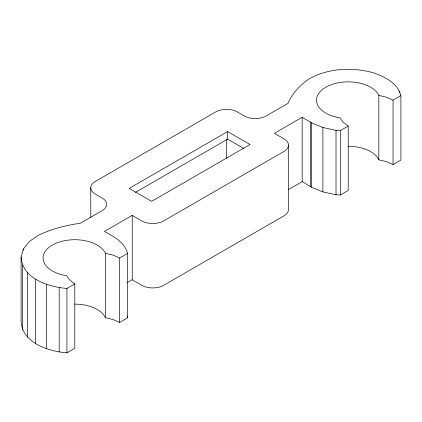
<?xml version="1.0" encoding="UTF-8"?>
<svg xmlns="http://www.w3.org/2000/svg" width="422" height="422" viewBox="0 0 422 422"><rect width="100%" height="100%" fill="white"/><g stroke="black" fill="none" stroke-linecap="round" stroke-linejoin="round"><path stroke-width="0.63" d="M400.9 95.63L393.051 100.156L386.483 97.25L378.84 95.419A31.708 18.304 0 0 0 325.789 87.217A31.708 18.304 0 0 0 340.005 117.838L343.176 122.253L348.213 126.046L340.311 130.609L336.012 130.366L322.888 127.513L311.489 122.797L302.163 117.274L274.39 133.31L283.959 138.833A15.466 8.931 0 0 1 283.959 151.461L163.657 220.917A15.466 8.931 0 0 1 141.781 220.917L132.213 215.394L104.434 231.43C113.666 236.563 124.981 242.344 127.534 253.453L119.632 258.016L113.07 255.104L105.421 253.279A31.708 18.304 0 0 0 52.375 245.071A31.708 18.304 0 0 0 66.586 275.698L69.757 280.113L74.794 283.906L74.794 348.308L66.945 352.839C48.694 351.389 22.382 343.228 21.1 321.406L21.1 256.998L23.384 249.012L29.171 241.637L38.07 235.376A102.467 59.159 0 0 1 80.264 223.285L102.135 210.657A15.466 8.931 0 0 0 102.135 198.029L95.298 194.083A15.466 8.931 0 0 1 95.298 181.455L215.605 111.999A15.466 8.931 0 0 1 237.475 111.999L244.312 115.945A15.466 8.931 0 0 0 266.187 115.945L288.062 103.316A102.467 59.159 0 0 1 308.999 78.956C328.485 68.032 352.28 66.908 373.533 72.806C384.632 76.836 397.899 83.097 400.9 95.63L400.9 160.033L393.051 164.564L386.483 161.658L378.84 159.827A31.708 18.304 0 0 0 348.213 146.26M227.632 131.574L129.206 188.402L151.625 201.347L250.056 144.514L227.632 131.574L227.632 139.149L135.462 192.363M21.1 256.998C22.382 278.821 48.694 286.981 66.945 288.437L74.794 283.906M127.112 282.745L132.213 279.802L141.781 285.325A15.466 8.931 0 0 0 163.657 285.325L283.959 215.869A15.466 8.931 0 0 0 288.49 209.555L288.49 145.147M288.558 189.531L302.163 181.676L311.489 187.204L322.888 191.92L336.012 194.769L340.311 195.017L348.213 190.454L348.213 126.046M74.794 304.114A31.708 18.304 0 0 1 105.421 317.682L113.07 319.512L119.632 322.424L127.534 317.861L127.534 253.453M227.632 139.149L243.89 148.533M127.217 315.999L127.534 317.861M399.618 91.157L399.618 92.471M393.051 100.156L393.051 164.564M378.84 95.419L378.84 159.827M340.311 130.609L340.311 195.017M336.012 130.366L336.012 194.769M322.888 127.513L322.888 191.92M311.489 122.797L311.489 187.204M310.365 122.005L310.365 186.413M302.163 117.274L302.163 181.676M226.54 139.387L226.54 158.334M132.213 215.394L132.213 279.802M119.632 258.016L119.632 322.424M105.421 253.279L105.421 317.682M90.772 187.769L90.772 217.346M66.945 288.437L66.945 352.839M59.196 287.698L59.196 352.101M46.425 284.354L46.425 348.762M35.585 279.216L35.585 343.624M27.414 272.638L27.414 337.041M23.384 249.012L23.384 250.325M22.477 265.058L22.477 329.466"/></g></svg>
